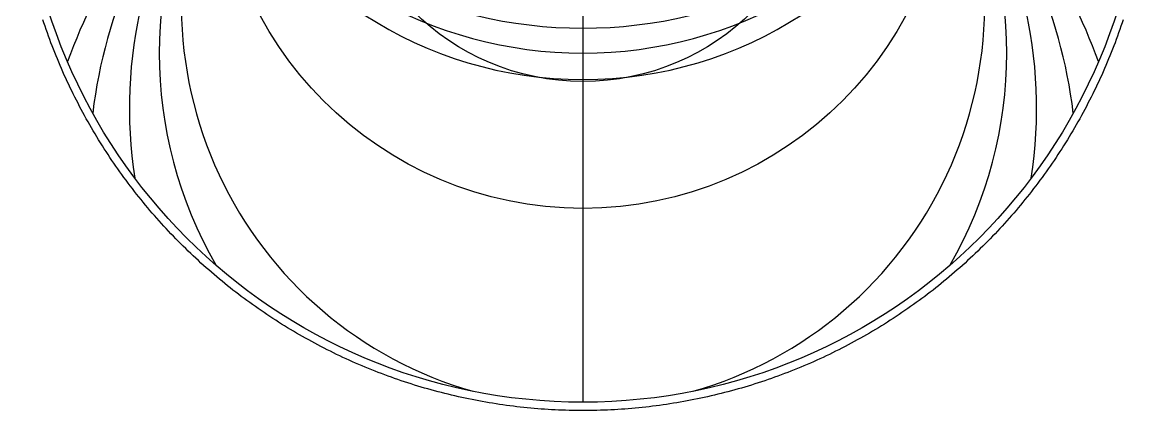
# Model space of a CAD drawing. Header units: millimetres. Extents: x -84 to 84, y -84 to 86.
# Drawn here: x -82.3 to 82.3, y -83.6 to -26.6 of the extents above; entities that cross this region are included whole.
import ezdxf

# ---------------------------------------------------------------- set-up
doc = ezdxf.new("R2010")
doc.units = ezdxf.units.MM
for name, color, linetype in [('CUT_OUTER', 1, 'Continuous'), ('ENGRAVE', 7, 'Continuous'), ('ENGRAVE_FINE', 8, 'Continuous')]:
    doc.layers.add(name, color=color, linetype=linetype)

msp = doc.modelspace()

# ---------------------------------------------------------------- linework, layer by layer
at = {"layer": 'CUT_OUTER'}
msp.add_lwpolyline([(79.3544, -26.2152), (79.1921, -26.7016), (79.0268, -27.187), (78.8585, -27.6714), (78.6872, -28.1547), (78.513, -28.637), (78.3358, -29.1182), (78.1556, -29.5983), (77.9725, -30.0773), (77.7865, -30.5552), (77.5976, -31.0319), (77.4057, -31.5075), (77.2109, -31.9818), (77.0132, -32.455), (76.8126, -32.9269), (76.6092, -33.3976), (76.4028, -33.867), (76.1936, -34.3352), (75.9814, -34.8021), (75.7665, -35.2676), (75.5486, -35.7318), (75.328, -36.1947), (75.1045, -36.6563), (74.8781, -37.1164), (74.649, -37.5751), (74.417, -38.0325), (74.1823, -38.4884), (73.9447, -38.9428), (73.7044, -39.3958), (73.4612, -39.8473), (73.2154, -40.2973), (72.9667, -40.7458), (72.7153, -41.1927), (72.4612, -41.6381), (72.2044, -42.082), (71.9448, -42.5242), (71.6825, -42.9649), (71.4175, -43.4039), (71.1499, -43.8413), (70.8795, -44.277), (70.6065, -44.7111), (70.3309, -45.1435), (70.0525, -45.5742), (69.7716, -46.0031), (69.488, -46.4304), (69.2018, -46.8559), (68.913, -47.2796), (68.6216, -47.7016), (68.3276, -48.1217), (68.0311, -48.5401), (67.7319, -48.9566), (67.4303, -49.3713), (67.1261, -49.7841), (66.8193, -50.195), (66.5101, -50.6041), (66.1983, -51.0112), (65.8841, -51.4164), (65.5674, -51.8197), (65.2482, -52.2211), (64.9265, -52.6204), (64.6024, -53.0178), (64.2759, -53.4132), (63.9469, -53.8066), (63.6156, -54.198), (63.2818, -54.5873), (62.9457, -54.9745), (62.6072, -55.3597), (62.2663, -55.7429), (61.9231, -56.1239), (61.5776, -56.5028), (61.2297, -56.8795), (60.8796, -57.2542), (60.5271, -57.6266), (60.1724, -57.9969), (59.8154, -58.365), (59.4562, -58.731), (59.0947, -59.0947), (58.731, -59.4562), (58.365, -59.8154), (57.9969, -60.1724), (57.6266, -60.5271), (57.2542, -60.8796), (56.8795, -61.2297), (56.5028, -61.5776), (56.1239, -61.9231), (55.7429, -62.2663), (55.3597, -62.6072), (54.9745, -62.9457), (54.5873, -63.2818), (54.198, -63.6156), (53.8066, -63.9469), (53.4132, -64.2759), (53.0178, -64.6024), (52.6204, -64.9265), (52.2211, -65.2482), (51.8197, -65.5674), (51.4164, -65.8841), (51.0112, -66.1983), (50.6041, -66.5101), (50.195, -66.8193), (49.7841, -67.1261), (49.3713, -67.4303), (48.9566, -67.7319), (48.5401, -68.0311), (48.1217, -68.3276), (47.7016, -68.6216), (47.2796, -68.913), (46.8559, -69.2018), (46.4304, -69.488), (46.0031, -69.7716), (45.5742, -70.0525), (45.1435, -70.3309), (44.7111, -70.6065), (44.277, -70.8795), (43.8413, -71.1499), (43.4039, -71.4175), (42.9649, -71.6825), (42.5242, -71.9448), (42.082, -72.2044), (41.6381, -72.4612), (41.1927, -72.7153), (40.7458, -72.9667), (40.2973, -73.2154), (39.8473, -73.4612), (39.3958, -73.7044), (38.9428, -73.9447), (38.4884, -74.1823), (38.0325, -74.417), (37.5751, -74.649), (37.1164, -74.8781), (36.6563, -75.1045), (36.1947, -75.328), (35.7318, -75.5486), (35.2676, -75.7665), (34.8021, -75.9814), (34.3352, -76.1936), (33.867, -76.4028), (33.3976, -76.6092), (32.9269, -76.8126), (32.455, -77.0132), (31.9818, -77.2109), (31.5075, -77.4057), (31.0319, -77.5976), (30.5552, -77.7865), (30.0773, -77.9725), (29.5983, -78.1556), (29.1182, -78.3358), (28.637, -78.513), (28.1547, -78.6872), (27.6714, -78.8585), (27.187, -79.0268), (26.7016, -79.1921), (26.2152, -79.3544), (25.7278, -79.5138), (25.2394, -79.6702), (24.7501, -79.8235), (24.2598, -79.9739), (23.7686, -80.1212), (23.2766, -80.2656), (22.7836, -80.4069), (22.2899, -80.5452), (21.7952, -80.6804), (21.2998, -80.8126), (20.8035, -80.9418), (20.3065, -81.0679), (19.8087, -81.191), (19.3101, -81.311), (18.8108, -81.428), (18.3108, -81.5419), (17.8102, -81.6527), (17.3088, -81.7604), (16.8068, -81.8651), (16.3042, -81.9667), (15.8009, -82.0652), (15.2971, -82.1606), (14.7927, -82.2529), (14.2877, -82.3421), (13.7822, -82.4282), (13.2762, -82.5112), (12.7696, -82.5912), (12.2626, -82.668), (11.7552, -82.7416), (11.2472, -82.8122), (10.7389, -82.8797), (10.2302, -82.944), (9.721, -83.0052), (9.2115, -83.0633), (8.7017, -83.1182), (8.1915, -83.1701), (7.6811, -83.2188), (7.1703, -83.2643), (6.6593, -83.3068), (6.148, -83.3461), (5.6365, -83.3822), (5.1247, -83.4152), (4.6128, -83.4451), (4.1007, -83.4718), (3.5885, -83.4954), (3.0761, -83.5159), (2.5636, -83.5332), (2.051, -83.5473), (1.5383, -83.5583), (1.0256, -83.5662), (0.5128, -83.5709), (0, -83.5725), (-0.5128, -83.5709), (-1.0256, -83.5662), (-1.5383, -83.5583), (-2.051, -83.5473), (-2.5636, -83.5332), (-3.0761, -83.5159), (-3.5885, -83.4954), (-4.1007, -83.4718), (-4.6128, -83.4451), (-5.1247, -83.4152), (-5.6365, -83.3822), (-6.148, -83.3461), (-6.6593, -83.3068), (-7.1703, -83.2643), (-7.6811, -83.2188), (-8.1915, -83.1701), (-8.7017, -83.1182), (-9.2115, -83.0633), (-9.721, -83.0052), (-10.2302, -82.944), (-10.7389, -82.8797), (-11.2472, -82.8122), (-11.7552, -82.7416), (-12.2626, -82.668), (-12.7696, -82.5912), (-13.2762, -82.5112), (-13.7822, -82.4282), (-14.2877, -82.3421), (-14.7927, -82.2529), (-15.2971, -82.1606), (-15.8009, -82.0652), (-16.3042, -81.9667), (-16.8068, -81.8651), (-17.3088, -81.7604), (-17.8102, -81.6527), (-18.3108, -81.5419), (-18.8108, -81.428), (-19.3101, -81.311), (-19.8087, -81.191), (-20.3065, -81.0679), (-20.8035, -80.9418), (-21.2998, -80.8126), (-21.7952, -80.6804), (-22.2899, -80.5452), (-22.7836, -80.4069), (-23.2766, -80.2656), (-23.7686, -80.1212), (-24.2598, -79.9739), (-24.7501, -79.8235), (-25.2394, -79.6702), (-25.7278, -79.5138), (-26.2152, -79.3544), (-26.7016, -79.1921), (-27.187, -79.0268), (-27.6714, -78.8585), (-28.1547, -78.6872), (-28.637, -78.513), (-29.1182, -78.3358), (-29.5983, -78.1556), (-30.0773, -77.9725), (-30.5552, -77.7865), (-31.0319, -77.5976), (-31.5075, -77.4057), (-31.9818, -77.2109), (-32.455, -77.0132), (-32.9269, -76.8126), (-33.3976, -76.6092), (-33.867, -76.4028), (-34.3352, -76.1936), (-34.8021, -75.9814), (-35.2676, -75.7665), (-35.7318, -75.5486), (-36.1947, -75.328), (-36.6563, -75.1045), (-37.1164, -74.8781), (-37.5751, -74.649), (-38.0325, -74.417), (-38.4884, -74.1823), (-38.9428, -73.9447), (-39.3958, -73.7044), (-39.8473, -73.4612), (-40.2973, -73.2154), (-40.7458, -72.9667), (-41.1927, -72.7153), (-41.6381, -72.4612), (-42.082, -72.2044), (-42.5242, -71.9448), (-42.9649, -71.6825), (-43.4039, -71.4175), (-43.8413, -71.1499), (-44.277, -70.8795), (-44.7111, -70.6065), (-45.1435, -70.3309), (-45.5742, -70.0525), (-46.0031, -69.7716), (-46.4304, -69.488), (-46.8559, -69.2018), (-47.2796, -68.913), (-47.7016, -68.6216), (-48.1217, -68.3276), (-48.5401, -68.0311), (-48.9566, -67.7319), (-49.3713, -67.4303), (-49.7841, -67.1261), (-50.195, -66.8193), (-50.6041, -66.5101), (-51.0112, -66.1983), (-51.4164, -65.8841), (-51.8197, -65.5674), (-52.2211, -65.2482), (-52.6204, -64.9265), (-53.0178, -64.6024), (-53.4132, -64.2759), (-53.8066, -63.9469), (-54.198, -63.6156), (-54.5873, -63.2818), (-54.9745, -62.9457), (-55.3597, -62.6072), (-55.7429, -62.2663), (-56.1239, -61.9231), (-56.5028, -61.5776), (-56.8795, -61.2297), (-57.2542, -60.8796), (-57.6266, -60.5271), (-57.9969, -60.1724), (-58.365, -59.8154), (-58.731, -59.4562), (-59.0947, -59.0947), (-59.4562, -58.731), (-59.8154, -58.365), (-60.1724, -57.9969), (-60.5271, -57.6266), (-60.8796, -57.2542), (-61.2297, -56.8795), (-61.5776, -56.5028), (-61.9231, -56.1239), (-62.2663, -55.7429), (-62.6072, -55.3597), (-62.9457, -54.9745), (-63.2818, -54.5873), (-63.6156, -54.198), (-63.9469, -53.8066), (-64.2759, -53.4132), (-64.6024, -53.0178), (-64.9265, -52.6204), (-65.2482, -52.2211), (-65.5674, -51.8197), (-65.8841, -51.4164), (-66.1983, -51.0112), (-66.5101, -50.6041), (-66.8193, -50.195), (-67.1261, -49.7841), (-67.4303, -49.3713), (-67.7319, -48.9566), (-68.0311, -48.5401), (-68.3276, -48.1217), (-68.6216, -47.7016), (-68.913, -47.2796), (-69.2018, -46.8559), (-69.488, -46.4304), (-69.7716, -46.0031), (-70.0525, -45.5742), (-70.3309, -45.1435), (-70.6065, -44.7111), (-70.8795, -44.277), (-71.1499, -43.8413), (-71.4175, -43.4039), (-71.6825, -42.9649), (-71.9448, -42.5242), (-72.2044, -42.082), (-72.4612, -41.6381), (-72.7153, -41.1927), (-72.9667, -40.7458), (-73.2154, -40.2973), (-73.4612, -39.8473), (-73.7044, -39.3958), (-73.9447, -38.9428), (-74.1823, -38.4884), (-74.417, -38.0325), (-74.649, -37.5751), (-74.8781, -37.1164), (-75.1045, -36.6563), (-75.328, -36.1947), (-75.5486, -35.7318), (-75.7665, -35.2676), (-75.9814, -34.8021), (-76.1936, -34.3352), (-76.4028, -33.867), (-76.6092, -33.3976), (-76.8126, -32.9269), (-77.0132, -32.455), (-77.2109, -31.9818), (-77.4057, -31.5075), (-77.5976, -31.0319), (-77.7865, -30.5552), (-77.9725, -30.0773), (-78.1556, -29.5983), (-78.3358, -29.1182), (-78.513, -28.637), (-78.6872, -28.1547), (-78.8585, -27.6714), (-79.0268, -27.187), (-79.1921, -26.7016), (-79.3544, -26.2152)], dxfattribs=at)
at = {"layer": 'ENGRAVE'}
msp.add_lwpolyline([(0, -82.35), (0, 82.35)], dxfattribs=at)
for radius in [82.35, 53.9054, 35.2859]:
    msp.add_circle((0, 0), radius, dxfattribs=at)
at = {"layer": 'ENGRAVE_FINE'}
for centre, radius, start, end in [((0, -59.8681), 80.5604, 132, 160.040965), ((0, -31.1223), 62.2446, 150, 210.022736), ((0, 39.1646), 66.6308, 216, 270), ((0, 24.0002), 59.0068, 204, 270), ((0, 39.1646), 66.6308, 270, 324), ((0, 24.0002), 59.0068, 270, 336), ((0, -31.1223), 62.2446, 329.977264, 30), ((0, -59.8681), 80.5604, 19.959035, 48), ((0, -48.5367), 72.5369, 138, 173.182289), ((0, -39.1646), 66.6308, 144, 188.906013), ((0, -24.0002), 59.0068, 156, 254.078377), ((0, 31.1223), 62.2446, 210, 270), ((0, 31.1223), 62.2446, 270, 330), ((0, -24.0002), 59.0068, 285.921623, 24), ((0, -48.5367), 72.5369, 6.817711, 42), ((0, -39.1646), 66.6308, 351.093987, 36)]:
    msp.add_arc(centre, radius, start, end, dxfattribs=at)

doc.saveas('drawing.dxf')
